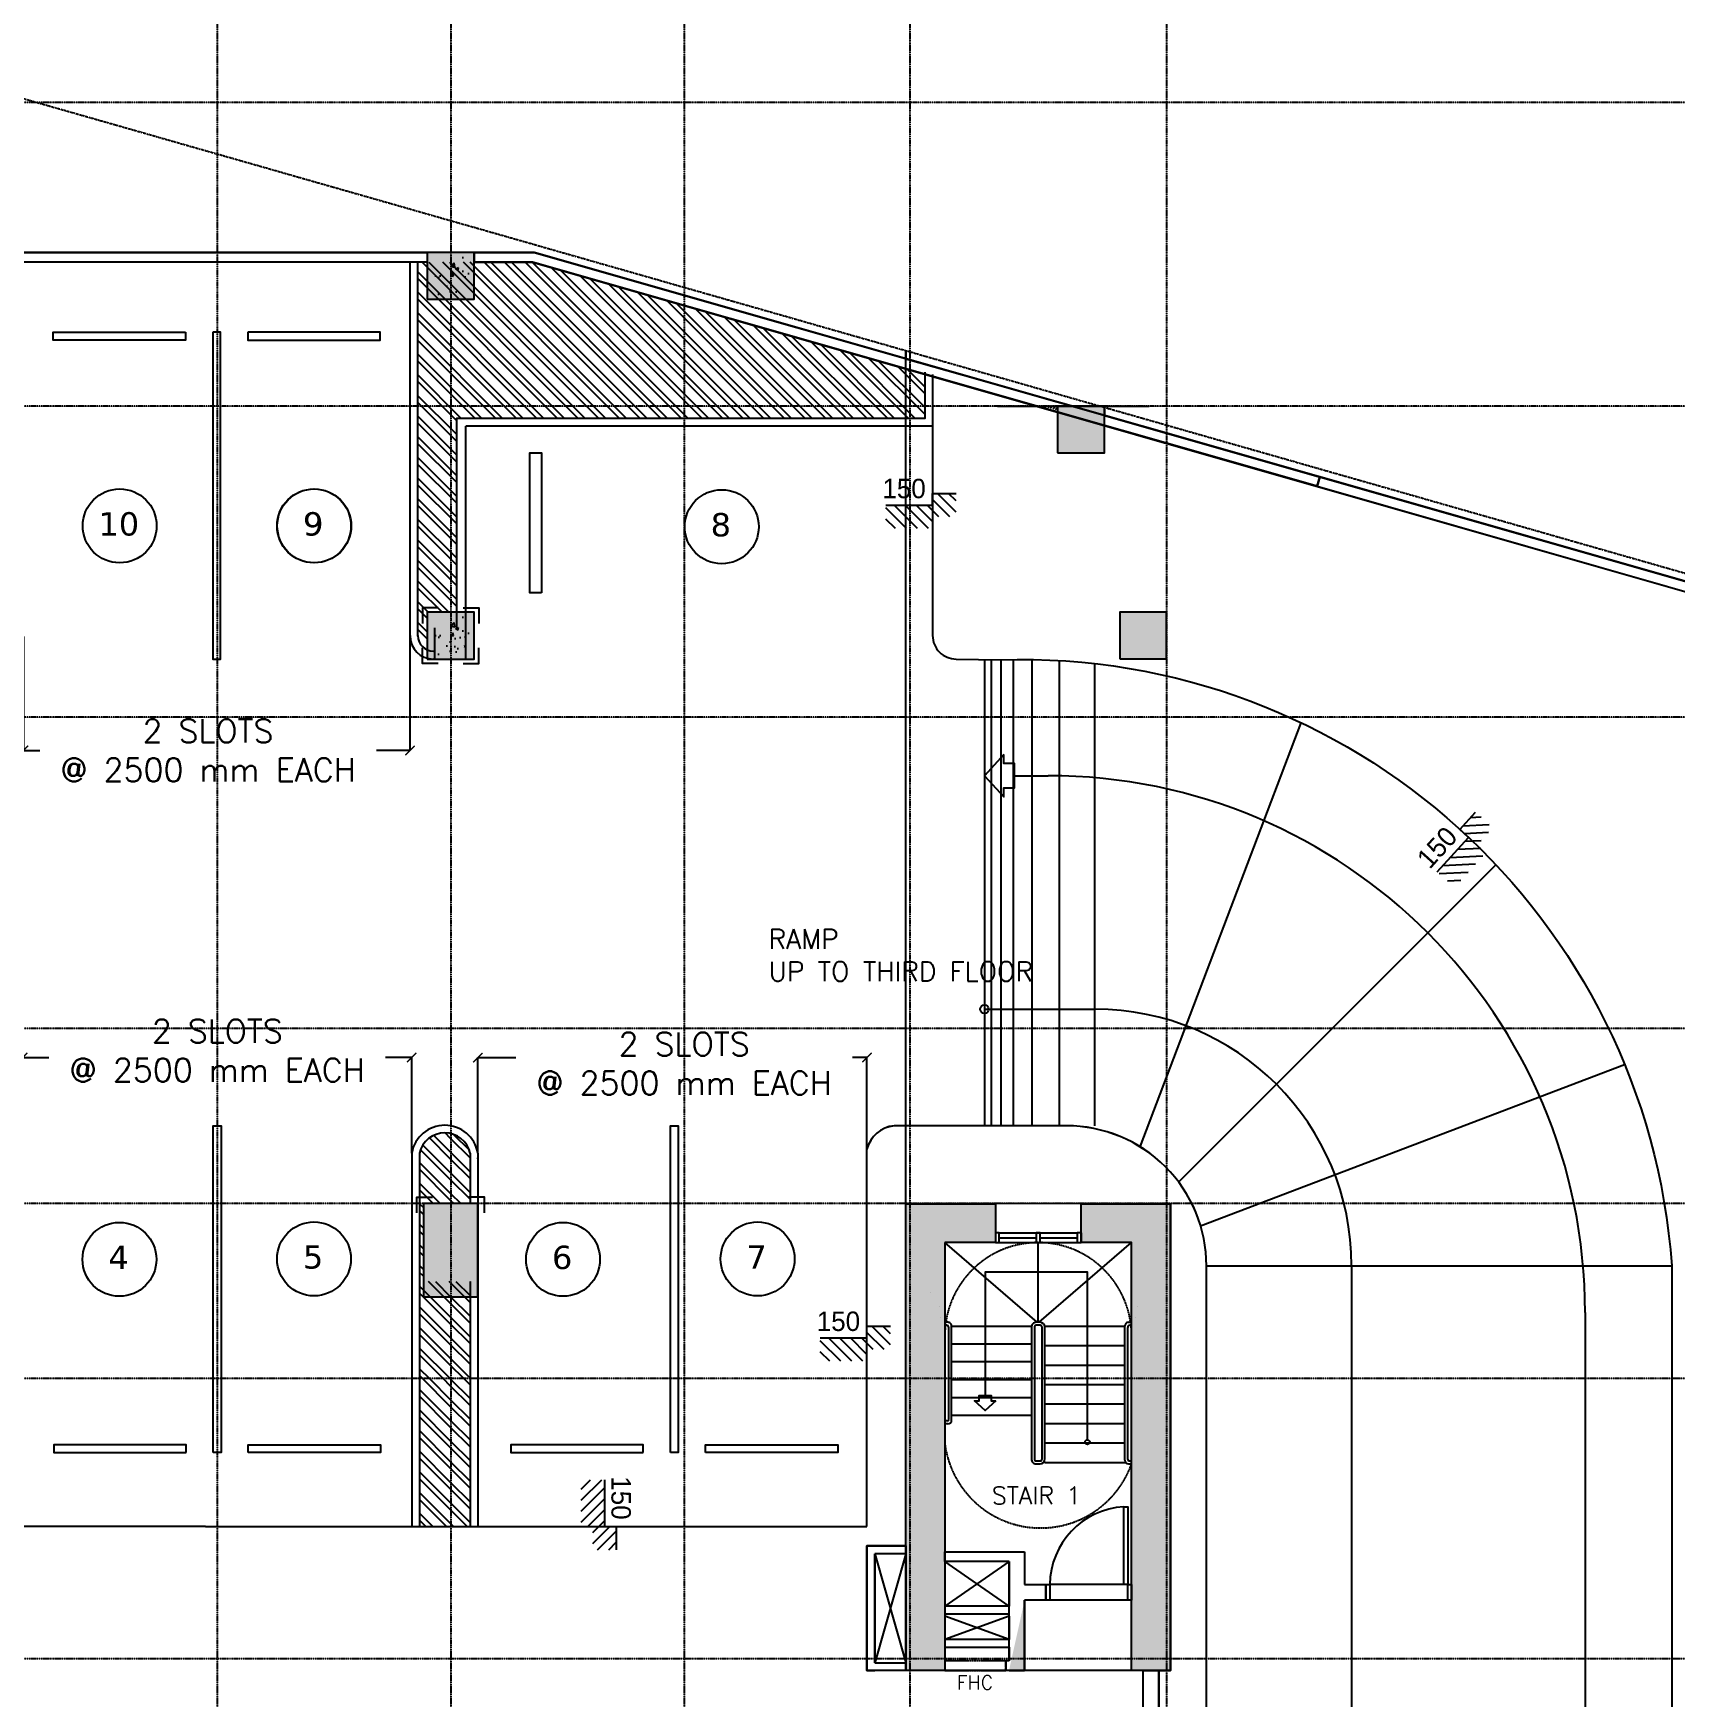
# Model space of a CAD drawing. Header units: inches. Extents: x -189245 to 740841, y -215444 to 469401.
# Drawn here: x 493390 to 514495, y 148763 to 170156 of the extents above; entities that cross this region are included whole.
import ezdxf
from ezdxf.enums import TextEntityAlignment as Align

# ---------------------------------------------------------------- set-up
doc = ezdxf.new("R2010")
doc.units = ezdxf.units.IN
doc.header["$LTSCALE"] = 10
doc.header["$MEASUREMENT"] = 0
for name, pattern in [('CENTER', [2, 1.25, -0.25, 0.25, -0.25]), ('GRID NORMAL$0$GRID BASEMENT$0$GRID GROUND$0$GRID$0$$0$PHANTOM', [2.5, 1.25, -0.25, 0.25, -0.25, 0.25, -0.25]), ('HIDDEN', [0.375, 0.25, -0.125]), ('HIDDEN2', [0.1875, 0.125, -0.0625])]:
    doc.linetypes.add(name, pattern=pattern)
for name, color, linetype in [('2', 2, 'Continuous'), ('3', 252, 'Continuous'), ('A - Wheel Stop', 2, 'Continuous'), ('A-CMU WALL', 4, 'Continuous'), ('A-COLUMN HATCH', 252, 'Continuous'), ('a-dim', 8, 'Continuous'), ('A-DOOR', 1, 'Continuous'), ('A-GRID', 8, 'Continuous'), ('A-HATCH GRAVEL', 8, 'Continuous'), ('A-HATCH-SOLID', 252, 'Continuous'), ('A-PARKING', 252, 'Continuous'), ('A-PARKING EQUIPMENTS', 2, 'Continuous'), ('A-ROAD', 252, 'Continuous'), ('A-SHEARWALL', 6, 'Continuous'), ('A-STAIR', 1, 'Continuous'), ('A-TEXT', 3, 'Continuous'), ('A-WALL', 4, 'Continuous'), ('AREA', 40, 'Continuous'), ('COLUMN', 6, 'Continuous'), ('ELEVATION MARK', 2, 'Continuous'), ('GRID', 8, 'CENTER'), ('TEXT', 3, 'Continuous'), ('TSG- DIM1', 1, 'Continuous'), ('TSG- WALL 100', 244, 'Continuous'), ('TSG- WALL 150', 7, 'Continuous'), ('TSG- WINDOW PANEL', 200, 'Continuous'), ('TSG- WINDOW PANEL HATCH', 200, 'Continuous'), ('TSG-CURB SETTING OUT', 1, 'Continuous')]:
    doc.layers.add(name, color=color, linetype=linetype)
doc.layers.add('DEFPOINT', color=7, linetype='Continuous', plot=False)
doc.styles.add('PRSP_Simplex', font='simplex.shx')
doc.styles.add('ROMANS 300', font='romans.shx', dxfattribs={"height": 300})
doc.styles.add('VERDANA', font='verdana.TTF')
doc.dimstyles.get("Standard").update_dxf_attribs({"dimtxt": 0.18, "dimasz": 0.18, "dimexe": 0.18, "dimexo": 0.0625, "dimgap": 0.09, "dimtad": 0, "dimtih": 1, "dimtoh": 1, "dimdec": 4, "dimzin": 0, "dimdsep": 46, "dimtxsty": 'Standard', "dimcen": 0.09, "dimadec": 0, "dimazin": 0, "dimtfac": 1, "dimtdec": 4, "dimtofl": 0, "dimtmove": 0, "dimatfit": 3, "dimfxl": 1, "dimtolj": 1, "dimtzin": 0, "dimarcsym": 0})
pattern_1 = [(135, (486503.6, 150964.43), (-132.5825, -132.5825), []), (135, (486503.6, 151052.82), (-132.5825, -132.5825), [])]

# ---------------------------------------------------------------- blocks, each defined once
blk = doc.blocks.new('Park-slot2')
at = {"color": 1}
blk.add_lwpolyline([(800, 1200), (5000, 1200), (5000, 1300), (800, 1300)], close=True, dxfattribs=at)
at = {"color": 2}
blk.add_lwpolyline([(800, 850), (900, 850), (900, -850), (800, -850)], close=True, dxfattribs=at)
blk = doc.blocks.new('STEP')
at = {"color": 1}
for p, q in [((-196, -300), (-496, 0)), ((-54, -300), (-354, 0)), ((0, -213), (-213, 0)), ((220, -150), (0, 70)), ((300, -89), (61, 150)), ((300, 53), (203, 150)), ((-337, -300), (-600, -37)), ((-479, -300), (-600, -179)), ((78, -150), (-72, 0))]:
    blk.add_line(p, q, dxfattribs=at)
at = {"color": 3}
blk.add_lwpolyline([(-600, 0), (0, 0), (0, 150), (300, 150)], dxfattribs=at)
blk.add_attdef('000', (-646, 88), '', height=250, dxfattribs=at)
blk = doc.blocks.new('_ARCHTICK')
at = {"color": 0, "linetype": 'ByBlock', "ltscale": 20, "const_width": 0.15}
blk.add_lwpolyline([(-0.5, -0.5), (0.5, 0.5)], dxfattribs=at)
blk = doc.blocks.new('*D871')
at = {"layer": 'a-dim', "color": 1, "lineweight": -2}
for p, q in [((493253, 155764), (493253, 156991)), ((493253, 156991), (493589, 156991)), ((498253, 156991), (497918, 156991)), ((498253, 155764), (498253, 156991))]:
    blk.add_line(p, q, dxfattribs=at)
at = {"layer": 'Defpoints', "color": 0}
for p in [(498253, 156991), (493253, 155763), (498253, 155763)]:
    blk.add_point(p, dxfattribs=at)
at = {"layer": 'a-dim', "color": 1, "lineweight": -2, "xscale": 120, "yscale": 120, "zscale": 120, "rotation": 180}
blk.add_blockref('_ARCHTICK', (493253, 156991), dxfattribs=at)
at = {"layer": 'a-dim', "color": 1, "lineweight": -2, "xscale": 120, "yscale": 120, "zscale": 120}
blk.add_blockref('_ARCHTICK', (498253, 156991), dxfattribs=at)
at = {"layer": 'a-dim', "color": 3, "insert": (495754, 157081), "char_height": 300, "attachment_point": 5, "style": 'ROMANS 300'}
blk.add_mtext('\\A1;2 SLOTS\\P@ 2500 mm EACH', dxfattribs=at)
blk = doc.blocks.new('*D873')
at = {"layer": 'a-dim', "color": 1, "lineweight": -2}
for p, q in [((493263, 162403), (493263, 160939)), ((498231, 162414), (498231, 160939)), ((493263, 160939), (493473, 160939)), ((498231, 160939), (497802, 160939))]:
    blk.add_line(p, q, dxfattribs=at)
at = {"layer": 'Defpoints', "color": 0}
for p in [(493263, 162403), (498231, 162414), (493263, 160939)]:
    blk.add_point(p, dxfattribs=at)
at = {"layer": 'a-dim', "color": 1, "lineweight": -2, "xscale": 120, "yscale": 120, "zscale": 120, "rotation": 180}
blk.add_blockref('_ARCHTICK', (493263, 160939), dxfattribs=at)
at = {"layer": 'a-dim', "color": 1, "lineweight": -2, "xscale": 120, "yscale": 120, "zscale": 120}
blk.add_blockref('_ARCHTICK', (498231, 160939), dxfattribs=at)
at = {"layer": 'a-dim', "color": 3, "insert": (495637, 160939), "char_height": 300, "attachment_point": 5, "style": 'ROMANS 300'}
blk.add_mtext('\\A1;2 SLOTS\\P@ 2500 mm EACH', dxfattribs=at)
blk = doc.blocks.new('*D874')
at = {"layer": 'a-dim', "color": 1, "lineweight": -2}
for p, q in [((499103, 155764), (499103, 156991)), ((499103, 156991), (499589, 156991)), ((504103, 156991), (503918, 156991)), ((504103, 155764), (504103, 156991))]:
    blk.add_line(p, q, dxfattribs=at)
at = {"layer": 'Defpoints', "color": 0}
for p in [(504103, 156991), (499103, 155763), (504103, 155763)]:
    blk.add_point(p, dxfattribs=at)
at = {"layer": 'a-dim', "color": 1, "lineweight": -2, "xscale": 120, "yscale": 120, "zscale": 120, "rotation": 180}
blk.add_blockref('_ARCHTICK', (499103, 156991), dxfattribs=at)
at = {"layer": 'a-dim', "color": 1, "lineweight": -2, "xscale": 120, "yscale": 120, "zscale": 120}
blk.add_blockref('_ARCHTICK', (504103, 156991), dxfattribs=at)
at = {"layer": 'a-dim', "color": 3, "insert": (501754, 156914), "char_height": 300, "attachment_point": 5, "style": 'ROMANS 300'}
blk.add_mtext('\\A1;2 SLOTS\\P@ 2500 mm EACH', dxfattribs=at)
blk = doc.blocks.new('FHC - stair 1')
at = {"layer": 'COLUMN', "color": 3, "linetype": 'HIDDEN2'}
blk.add_lwpolyline([(785, 125), (0, 125), (0, 0), (785, 0)], close=True, dxfattribs=at)
at = {"layer": 'TSG- WALL 100', "color": 4}
for p, q in [((825, 125), (785, 125)), ((825, 0), (785, 0))]:
    blk.add_line(p, q, dxfattribs=at)
at = {"layer": 'A-TEXT', "linetype": 'Continuous', "style": 'PRSP_Simplex'}
blk.add_text('FHC', height=180, dxfattribs=at).set_placement((388, -156), align=Align.MIDDLE)
blk = doc.blocks.new('1')
at = {"layer": 'A-DOOR'}
blk.add_circle((0, 0), 475, dxfattribs=at)
at = {"layer": 'TEXT', "style": 'VERDANA'}
blk.add_attdef('15B', (-404, -124), '', height=300, dxfattribs=at)

msp = doc.modelspace()

# ---------------------------------------------------------------- hatches: boundary and pattern name
at = {"layer": 'A-COLUMN HATCH'}
h = msp.add_hatch(color=254, dxfattribs=at)
h.paths.add_polyline_path([(467978.45079, 126913.49964), (469178.45079, 126913.49964), (469178.45079, 127613.49964), (467978.45079, 127613.49964)])
h.paths.add_polyline_path([(467978.45079, 131013.49964), (469178.45079, 131013.49964), (469178.45079, 131713.49964), (467978.45079, 131713.49964)])
h.paths.add_polyline_path([(467978.45079, 139013.49964), (469178.45079, 139013.49964), (469178.45079, 139713.49964), (467978.45079, 139713.49964)])
h.paths.add_polyline_path([(483373.45079, 130063.49964), (483373.45079, 129463.49964), (483973.45079, 129463.49964), (483973.45079, 130063.49964)])
h.paths.add_polyline_path([(483373.45079, 134013.49964), (483973.45079, 134013.49964), (483973.45079, 134613.49964), (483373.45079, 134613.49964)])
h.paths.add_polyline_path([(489453.45079, 130063.49964), (489453.45079, 129463.49964), (490053.45079, 129463.49964), (490053.45079, 130063.49964)])
h.paths.add_polyline_path([(489453.45079, 134013.49964), (490053.45079, 134013.49964), (490053.45079, 134613.49964), (489453.45079, 134613.49964)])
h.paths.add_polyline_path([(495453.45079, 130063.49964), (495453.45079, 129463.49964), (496053.45079, 129463.49964), (496053.45079, 130063.49964)])
h.paths.add_polyline_path([(495453.45079, 134013.49964), (496053.45079, 134013.49964), (496053.45079, 134613.49964), (495453.45079, 134613.49964)])
h.paths.add_polyline_path([(501453.45079, 134613.49964), (501453.45079, 134013.49964), (502053.45079, 134013.49964), (502053.45079, 134613.49964)])
h.paths.add_polyline_path([(502053.45079, 130063.49964), (501453.45079, 130063.49964), (501453.45079, 129463.49964), (502053.45079, 129463.49964)])
h.paths.add_polyline_path([(504353.45079, 130063.49964), (504353.45079, 129463.49964), (504953.45079, 129463.49964), (504953.45079, 130063.49964)])
h.paths.add_polyline_path([(514853.45079, 141613.49964), (515453.45079, 141613.49964), (515453.45079, 143113.49964), (514853.45079, 143113.49964)])
h.paths.add_polyline_path([(502103.45079, 141613.49964), (502103.45079, 142813.49964), (501403.45079, 142813.49964), (501403.45079, 141613.49964)])
h.paths.add_polyline_path([(501403.45079, 146413.49964), (502103.45079, 146413.49964), (502103.45079, 147613.49964), (501403.45079, 147613.49964)])
h.paths.add_polyline_path([(496103.45079, 146413.49964), (496103.45079, 147613.49964), (495403.45079, 147613.49964), (495403.45079, 146413.49964)])
h.paths.add_polyline_path([(496103.45079, 142813.49964), (495403.45079, 142813.49964), (495403.45079, 141613.49964), (496103.45079, 141613.49964)])
h.paths.add_polyline_path([(514853.45079, 146113.49964), (515453.45079, 146113.49964), (515453.45079, 147613.49964), (514853.45079, 147613.49964)])
h.paths.add_polyline_path([(514853.45079, 149113.49964), (515453.45079, 149113.49964), (515453.45079, 150613.49964), (514853.45079, 150613.49964)])
h.paths.add_polyline_path([(490103.45079, 142813.49964), (489403.45079, 142813.49964), (489403.45079, 141613.49964), (490103.45079, 141613.49964)])
h.paths.add_polyline_path([(489403.45079, 146413.49964), (490103.45079, 146413.49964), (490103.45079, 147613.49964), (489403.45079, 147613.49964)])
h.paths.add_polyline_path([(484103.45079, 146413.49964), (484103.45079, 147613.49964), (483403.45079, 147613.49964), (483403.45079, 146413.49964)])
h.paths.add_polyline_path([(484103.45079, 142813.49964), (483403.45079, 142813.49964), (483403.45079, 141613.49964), (484103.45079, 141613.49964)])
h.paths.add_polyline_path([(468678.45079, 147763.49964), (468678.45079, 148963.49964), (467978.45079, 148963.49964), (467978.45079, 147763.49964)])
h.paths.add_polyline_path([(467978.45079, 157013.49964), (469178.45079, 157013.49964), (469178.45079, 157713.49964), (467978.45079, 157713.49964)])
h.paths.add_polyline_path([(479828.45079, 161013.49964), (479828.45079, 161713.49964), (478628.45079, 161713.49964), (478628.45079, 161013.49964)])
h.paths.add_polyline_path([(475853.45079, 161013.49964), (475853.45079, 161813.49964), (474653.45079, 161813.49964), (474653.45079, 161013.49964)])
h.paths.add_polyline_path([(469178.45079, 165013.49964), (469178.45079, 165713.49964), (467978.45079, 165713.49964), (467978.45079, 165013.49964)])
h.paths.add_polyline_path([(486453.45079, 162713.49964), (486453.45079, 162113.49964), (487053.45079, 162113.49964), (487053.45079, 162713.49964)])
h.paths.add_polyline_path([(487103.45079, 155113.49964), (486403.45079, 155113.49964), (486403.45079, 153913.49964), (487103.45079, 153913.49964)])
h.paths.add_polyline_path([(469178.45079, 169113.49964), (469178.45079, 169813.49964), (467978.45079, 169813.49964), (467978.45079, 169113.49964)])
h.paths.add_polyline_path([(486453.45079, 167337.49964), (486453.45079, 166737.49964), (487053.45079, 166737.49964), (487053.45079, 167337.49964)])
h.paths.add_polyline_path([(492403.45079, 155113.49964), (492403.45079, 153913.49964), (493103.45079, 153913.49964), (493103.45079, 155113.49964)])
h.paths.add_polyline_path([(498403.45079, 155113.49964), (498403.45079, 153913.49964), (499103.45079, 153913.49964), (499103.45079, 155113.49964)])
h.paths.add_polyline_path([(493053.45079, 162113.49964), (493053.45079, 162713.49964), (492453.45079, 162713.49964), (492453.45079, 162113.49964)])
h.paths.add_polyline_path([(498453.45079, 162713.49964), (498453.45079, 162113.49964), (499053.45079, 162113.49964), (499053.45079, 162713.49964)])
h.paths.add_polyline_path([(493053.45079, 166737.49964), (493053.45079, 167337.49964), (492453.45079, 167337.49964), (492453.45079, 166737.49964)])
h.paths.add_polyline_path([(498453.45079, 167337.49964), (498453.45079, 166737.49964), (499053.45079, 166737.49964), (499053.45079, 167337.49964)])
h.paths.add_polyline_path([(506553.45079, 165363.49964), (506553.45079, 164763.49964), (507153.45079, 164763.49964), (507153.45079, 165363.49964)])
h.paths.add_polyline_path([(514853.45079, 162713.96634), (514853.45079, 162113.96634), (515453.45079, 162113.96634), (515453.45079, 162713.96634)])
h.paths.add_polyline_path([(514853.45079, 155113.49964), (514853.45079, 153613.49964), (515453.45079, 153613.49964), (515453.45079, 155113.49964)])
msp.add_hatch(color=256, dxfattribs=at).paths.add_polyline_path([(507353.45079, 162113.96634), (507953.45079, 162113.96634), (507953.45079, 162713.96634), (507353.45079, 162713.96634)])
at = {"layer": 'A-HATCH GRAVEL'}
h = msp.add_hatch(dxfattribs=at)
h.set_pattern_fill('AR-CONC', color=256, scale=100, style=0)
h.set_pattern_definition([(50, (467978.45, 126913.5), (717.26, -62.752), [75, -825]), (355, (467978.45, 126913.5), (-138.751, 752.192), [60, -660]), (100.4514, (468038.2, 126908.3), (578.509, 689.44), [63.74, -701.142]), (46.1842, (467978.45, 127113.5), (1067.241, -165.519), [112.5, -1237.5]), (96.6356, (468067.4, 127099.7), (934.663, 974.118), [95.61, -1051.713]), (351.1842, (467978.5, 127113.5), (934.662, 974.119), [90, -990]), (21, (468078.45, 127063.5), (596.907, -402.619), [75, -825]), (326, (468078.45, 127063.5), (243.315, 725.15), [60, -660]), (71.4514, (468128.2, 127029.95), (840.223, 322.53), [63.74, -701.142]), (37.5, (467978.45, 126913.5), (12.1599, 332.8939), [0, -652, 0, -670, 0, -662.5]), (7.5, (467978.45, 126913.5), (263.0695, 394.4117), [0, -382, 0, -637, 0, -252.5]), (327.5, (467755.45, 126913.5), (533.8224, -22.5549), [0, -250, 0, -780, 0, -1035]), (317.5, (467655.45, 126913.5), (583.186, 100.105), [0, -325, 0, -518, 0, -735])])
h.paths.add_polyline_path([(498947.20079, 162113.49965), (498547.20079, 162113.49965), (498547.20079, 162513.49965), (498947.20079, 162513.49965)])
at = {"layer": 'A-HATCH-SOLID', "ltscale": 2}
for points in [[(505103.51329, 149113.03297), (504603.51329, 149113.03297), (504603.51329, 155113.03297), (505103.51329, 155113.03297)], [(505753.51329, 154613.03297), (505103.51329, 154613.03297), (505103.51329, 155113.03297), (505753.51329, 155113.03297)]]:
    msp.add_hatch(color=256, dxfattribs=at).paths.add_polyline_path(points)
h = msp.add_hatch(color=256, dxfattribs=at)
h.paths.add_polyline_path([(507503.51329, 149113.03297), (507503.51329, 154613.03297), (506853.51329, 154613.03297), (506853.51329, 155113.03297), (508003.51329, 155113.03297), (508003.51329, 149113.03297)])
edge = h.paths.add_edge_path()
edge.add_line((506128.51329, 150016.4132), (506128.51329, 149113.03297))
edge.add_line((506128.51329, 149113.03297), (505928.51329, 149113.03297))
at = {"layer": 'A-PARKING'}
h = msp.add_hatch(dxfattribs=at)
h.set_pattern_fill('ANSI32', color=8, scale=500, angle=90, style=0)
h.set_pattern_definition([(135, (498331.37, 162229.3), (-132.5825, -132.5825), []), (135, (498331.37, 162317.7), (-132.5825, -132.5825), [])])
edge = h.paths.add_edge_path()
edge.add_line((504847.20079, 165206.12323), (504846.72623, 165772.71013))
edge.add_line((504846.72623, 165772.71013), (499806.98703, 167212.49964))
edge.add_line((499806.98703, 167212.49964), (498335.11937, 167212.49964))
edge.add_line((498335.11937, 167212.49964), (498331.37141, 162413.49965))
edge.add_arc((498531.13601, 162413.34363), 199.76466, 179.955252702, 247.114942332)
edge.add_line((498453.45079, 162229.30307), (498453.45079, 162713.49964))
edge.add_line((498453.45079, 162713.49964), (498828.24641, 162713.49964))
edge.add_line((498828.24641, 162713.49964), (498828.24641, 165206.12323))
edge.add_line((498828.24641, 165206.12323), (504847.20079, 165206.12323))
h = msp.add_hatch(dxfattribs=at)
h.set_pattern_fill('ANSI32', color=8, scale=500, angle=90, style=0)
h.set_pattern_definition(pattern_1)
h.paths.add_polyline_path([(498753.59291, 156014.43302, 0.4147808588), (498353.59291, 155763.80366), (498353.59291, 155114.43301), (498753.59291, 155114.43301)])
h = msp.add_hatch(dxfattribs=at)
h.set_pattern_fill('ANSI32', color=8, scale=500, angle=90, style=0)
h.set_pattern_definition(pattern_1)
h.paths.add_polyline_path([(499003.59291, 155764.43301, 0.2868841007), (498753.59291, 156014.43302), (498753.59291, 155114.43301), (499003.59291, 155114.43301)])
h = msp.add_hatch(dxfattribs=at)
h.set_pattern_fill('ANSI32', color=8, scale=500, angle=90, style=0)
h.set_pattern_definition(pattern_1)
h.paths.add_polyline_path([(498753.59291, 154114.43301), (498403.59291, 154114.43301), (498403.59291, 155114.43301), (498353.59291, 155114.43301), (498353.59291, 152864.43301), (498753.59291, 152864.43301)])
h = msp.add_hatch(dxfattribs=at)
h.set_pattern_fill('ANSI32', color=8, scale=500, angle=90, style=0)
h.set_pattern_definition(pattern_1)
h.paths.add_polyline_path([(499003.59291, 154114.43301), (498753.59291, 154114.43301), (498753.59291, 152864.43301), (499003.59291, 152864.43301)])
h = msp.add_hatch(dxfattribs=at)
h.set_pattern_fill('ANSI32', color=8, scale=500, angle=90, style=0)
h.set_pattern_definition(pattern_1)
h.paths.add_polyline_path([(498753.59291, 152864.43301), (498353.59291, 152864.43301), (498353.59291, 150964.43301), (498753.59291, 150964.43301)])
h = msp.add_hatch(dxfattribs=at)
h.set_pattern_fill('ANSI32', color=8, scale=500, angle=90, style=0)
h.set_pattern_definition(pattern_1)
h.paths.add_polyline_path([(499003.59291, 152864.43301), (498753.59291, 152864.43301), (498753.59291, 150964.43301), (499003.59291, 150964.43301)])
at = {"layer": 'COLUMN'}
h = msp.add_hatch(dxfattribs=at)
h.set_pattern_fill('AR-CONC', color=8, scale=60, style=0)
h.set_pattern_definition([(50, (498753.45, 167037.5), (430.36, -37.65), [45, -495]), (355, (498753.45, 167037.5), (-83.25, 451.3), [36, -396]), (100.45, (498789.3, 167034.36), (347.1, 413.66), [38.24, -420.69]), (46.18, (498753.45, 167157.5), (640.34, -99.3), [67.5, -742.5]), (96.64, (498806.8, 167149.2), (560.8, 584.5), [57.37, -631.03]), (351.18, (498753.45, 167157.5), (560.8, 584.5), [54, -594]), (21, (498813.45, 167127.5), (358.14, -241.57), [45, -495]), (326, (498813.45, 167127.5), (146, 435.1), [36, -396]), (71.45, (498843.3, 167107.37), (504.13, 193.52), [38.24, -420.69]), (37.5, (498753.45, 167037.5), (7.296, 199.736), [0, -391.2, 0, -402, 0, -397.5]), (7.5, (498753.45, 167037.5), (157.84, 236.65), [0, -229.2, 0, -382.2, 0, -151.5]), (327.5, (498619.65, 167037.5), (320.293, -13.533), [0, -150, 0, -468, 0, -621]), (317.5, (498559.65, 167037.5), (349.91, 60.06), [0, -195, 0, -310.8, 0, -441])])
h.paths.add_polyline_path([(498453.45079, 166737.49964), (499053.45079, 166737.49964), (499053.45079, 167337.49964), (498453.45079, 167337.49964)])
h = msp.add_hatch(dxfattribs=at)
h.set_pattern_fill('AR-CONC', color=8, scale=60, style=0)
h.set_pattern_definition([(50, (498753.45, 162413.5), (430.36, -37.65), [45, -495]), (355, (498753.45, 162413.5), (-83.25, 451.3), [36, -396]), (100.45, (498789.3, 162410.36), (347.1, 413.66), [38.24, -420.69]), (46.18, (498753.45, 162533.5), (640.34, -99.3), [67.5, -742.5]), (96.64, (498806.8, 162525.2), (560.8, 584.5), [57.37, -631.03]), (351.18, (498753.45, 162533.5), (560.8, 584.5), [54, -594]), (21, (498813.45, 162503.5), (358.14, -241.57), [45, -495]), (326, (498813.45, 162503.5), (146, 435.1), [36, -396]), (71.45, (498843.3, 162483.37), (504.13, 193.52), [38.24, -420.69]), (37.5, (498753.45, 162413.5), (7.296, 199.736), [0, -391.2, 0, -402, 0, -397.5]), (7.5, (498753.45, 162413.5), (157.84, 236.65), [0, -229.2, 0, -382.2, 0, -151.5]), (327.5, (498619.65, 162413.5), (320.293, -13.533), [0, -150, 0, -468, 0, -621]), (317.5, (498559.65, 162413.5), (349.91, 60.06), [0, -195, 0, -310.8, 0, -441])])
h.paths.add_polyline_path([(498453.45079, 162113.49964), (499053.45079, 162113.49964), (499053.45079, 162713.49964), (498453.45079, 162713.49964)])
at = {"layer": 'TSG- DIM1', "ltscale": 2}
h = msp.add_hatch(dxfattribs=at)
h.set_pattern_fill('ANSI31', color=3, scale=233, style=0)
h.set_pattern_definition([(45, (245432.712, 194072.128), (-20.594485, 20.594485), [])])
h.paths.add_polyline_path([(506553.45079, 165363.49965), (506370.17, 165363.49965), (506553.45079, 165311.13865)])

# ---------------------------------------------------------------- linework, layer by layer
at = {"layer": '2', "color": 2}
msp.add_lwpolyline([(505860.78475, 160886.49965), (505612.17528, 160613.49965), (505860.78475, 160340.49965), (505860.78475, 160457.49965), (505998.425, 160457.49965), (505998.425, 160769.49965), (505860.78475, 160769.49965)], close=True, dxfattribs=at)
at = {"layer": '3', "color": 3, "linetype": 'GRID NORMAL$0$GRID BASEMENT$0$GRID GROUND$0$GRID$0$$0$PHANTOM', "flags": 128}
msp.add_lwpolyline([(519060.98795, 161934.25824), (518597.00513, 153256.65373), (518978.66397, 141152.66941), (519953.87855, 133081.37109), (465290.09382, 119732.83041), (464032.95972, 126578.35551), (463077.88672, 133876.12473), (462497.52086, 141213.20695), (462293.93772, 148550.3831), (462470.12238, 155878.2654), (463024.7082, 163207.31271), (463952.35995, 170488.45701), (465186.141, 177338.22958), (519079.94233, 161941.45465)], dxfattribs=at)
at = {"layer": 'A - Wheel Stop', "color": 2}
for points in [[(496147.20079, 166313.49965), (496147.20079, 166213.49965), (497847.20079, 166213.49965), (497847.20079, 166313.49965)], [(499922.34291, 162964.14257), (499772.34291, 162964.14257), (499772.34291, 164764.14257), (499922.34291, 164764.14257)], [(496153.45079, 151913.49965), (496153.45079, 152013.49965), (497853.45079, 152013.49965), (497853.45079, 151913.49965)], [(502027.20764, 151913.49965), (502027.20764, 152013.49965), (503727.20764, 152013.49965), (503727.20764, 151913.49965)]]:
    msp.add_lwpolyline(points, close=True, dxfattribs=at)
at = {"layer": 'A-CMU WALL'}
msp.add_line((505928.51329, 149513.03297), (505103.51329, 149513.03297), dxfattribs=at)
at = {"layer": 'A-DOOR', "color": 2}
msp.add_circle((505612.17528, 157613.49965), 54.18911, dxfattribs=at)
at = {"layer": 'A-GRID', "linetype": 'GRID NORMAL$0$GRID BASEMENT$0$GRID GROUND$0$GRID$0$$0$PHANTOM'}
for p, q in [((524924.32718, 169264.43301), (457908.88734, 169264.43301)), ((524924.32718, 165364.43301), (457908.88734, 165364.43301)), ((524924.32718, 161364.43301), (457908.88734, 161364.43301)), ((524924.32718, 157364.43301), (457908.91887, 157364.43301)), ((524924.32718, 155114.43301), (457908.91887, 155114.43301)), ((524924.32718, 152864.43301), (457908.91887, 152864.43301)), ((524924.32718, 149264.43301), (457908.88734, 149264.43301))]:
    msp.add_line(p, q, dxfattribs=at)
at = {"layer": 'A-PARKING', "color": 252}
for p, q in [((498253.45079, 155762.87029), (498253.45079, 150962.87029)), ((498353.45079, 155762.87029), (498353.45079, 150963.49965)), ((499003.45079, 155763.49965), (499003.45079, 155113.49965)), ((499103.45079, 155763.49965), (499103.45079, 150963.49965)), ((499003.45079, 154113.49965), (499003.45079, 150963.49965))]:
    msp.add_line(p, q, dxfattribs=at)
for centre, radius, start, end in [((498678.50605, 155688.5549), 431.5029, 10.00202938, 170.082816626), ((498678.52303, 155688.57189), 333.45497, 12.985312744, 167.12563971), ((498678.50605, 155695.0578), 425, 359.076059074, 0.923940926)]:
    msp.add_arc(centre, radius, start, end, dxfattribs=at)
at = {"layer": 'A-PARKING EQUIPMENTS'}
for points in [[(498593.09335, 162770.91523), (498393.09335, 162770.91523), (498393.09335, 162570.91523)], [(498913.64697, 162771.01637), (499113.64693, 162771.14258), (499113.77314, 162571.14262)], [(498593.09335, 162056.08406), (498393.09335, 162056.08406), (498393.09335, 162256.08406)], [(498913.64697, 162055.98292), (499113.64693, 162055.85671), (499113.77314, 162255.85667)], [(498318.60566, 154995.77935), (498318.60564, 155195.77935), (498518.60564, 155195.77936)], [(499188.29592, 154995.77935), (499188.29594, 155195.77935), (498988.29594, 155195.77936)]]:
    msp.add_lwpolyline(points, dxfattribs=at)
at = {"layer": 'A-ROAD', "color": 252}
for p, q in [((498231.37141, 162406.12323), (498231.37141, 167212.49964)), ((498331.37141, 162406.12323), (498331.37141, 167212.49964)), ((498947.20079, 162113.49965), (498947.20079, 165106.12323)), ((504947.20079, 165106.12323), (498947.20079, 165106.12323)), ((498531.37141, 162213.49965), (498547.20079, 162213.49965)), ((498547.20079, 162113.49965), (498531.37141, 162113.49965))]:
    msp.add_line(p, q, dxfattribs=at)
at = {"layer": 'A-ROAD', "color": 250}
for p, q in [((505612.17528, 162113.49965), (505612.17528, 156113.49965)), ((505697.01311, 162113.49965), (505697.01311, 156113.49965)), ((505824.27277, 162113.49965), (505824.27277, 156113.49965)), ((505979.81074, 162113.49965), (505979.81074, 156113.49965)), ((506220.18654, 162113.49965), (506220.18654, 156113.49965)), ((506573.68138, 162093.65704), (506573.68138, 156113.49965)), ((507030.92528, 156113.49965), (507030.92528, 162053.84121)), ((507612.72893, 155844.38538), (509683.38905, 161292.86278)), ((508108.08021, 155390.65457), (512185.40079, 159467.97516)), ((508390.22751, 154830.09405), (513838.46697, 156900.66374)), ((508465.95079, 154313.49965), (514444.49482, 154313.49965))]:
    msp.add_line(p, q, dxfattribs=at)
at = {"layer": 'A-ROAD', "color": 1}
for p, q in [((505998.425, 160613.49965), (506430.92528, 160613.49965)), ((505612.17528, 157613.49965), (507030.92528, 157613.49965)), ((504103.45079, 150963.96632), (504103.45079, 155813.96632)), ((505803.51329, 154738.03297), (506803.51329, 154738.03297)), ((505803.51329, 154675.53297), (506278.51329, 154675.53297)), ((506328.51329, 154675.53297), (506803.51329, 154675.53297)), ((505803.51329, 154613.03297), (506803.51329, 154613.03297)), ((510330.92528, 154313.49965), (510330.92528, 141984.10208)), ((513330.92528, 153713.49965), (513330.92528, 141636.62712)), ((495603.45079, 150963.96632), (504103.45079, 150963.96632)), ((504203.45079, 150613.49965), (504603.45079, 149213.49965)), ((504603.45079, 150613.49965), (504203.45079, 149213.49965)), ((505928.51329, 150513.03297), (505103.51329, 149938.03297)), ((505928.51329, 149938.03297), (505103.51329, 150513.03297)), ((505928.51329, 149813.03297), (505103.51329, 149513.03297)), ((505928.51329, 149513.03297), (505103.51329, 149813.03297))]:
    msp.add_line(p, q, dxfattribs=at)
at = {"layer": 'A-ROAD', "color": 252, "ltscale": 500}
msp.add_line((504103.45079, 150963.49965), (504103.45079, 155813.49965), dxfattribs=at)
at = {"layer": 'A-ROAD', "color": 252}
msp.add_lwpolyline([(504847.20079, 165798.57476), (504847.20079, 165206.12323), (498828.24641, 165206.12323), (498828.24641, 162513.49964)], dxfattribs=at)
at = {"layer": 'A-ROAD', "color": 1}
for points in [[(504947.20079, 165770.00603), (504947.20079, 162413.49965, 0.4142135624), (505247.20079, 162113.49965), (505824.27277, 162104.7725, -0.4021835498), (514444.49482, 154313.49965), (514444.49482, 141813.83393)], [(508465.95079, 140620.65706), (508465.95079, 154313.96632, 0.4142135624), (506665.95079, 156113.96632), (504450.96449, 156113.96632)], [(495603.45079, 150963.96632), (489901.82792, 150963.96632, 0.4142135624), (489401.82792, 150463.96632), (489401.82792, 146013.96632, 0.4142135624), (489901.82792, 145513.96632), (494401.82792, 145513.96632), (494401.82792, 143013.96632), (489876.07328, 143013.96632, 0.2403359864), (489471.27908, 142807.46531), (486818.51208, 139148.76551, 0.6124663171), (487142.34744, 138513.96632), (502818.16273, 138513.96632, 0.0578398236), (503825.98353, 138630.94201), (515453.45079, 141366.95341)]]:
    msp.add_lwpolyline(points, format="xyb", dxfattribs=at)
at = {"layer": 'A-ROAD', "color": 252}
msp.add_lwpolyline([(508465.95079, 140620.19038), (508465.95079, 154313.49965, 0.4142135624), (506665.95079, 156113.49965), (504450.96449, 156113.49965)], format="xyb", dxfattribs=at)
for radius in [300, 200]:
    msp.add_arc((498531.37141, 162413.49965), radius, 180, 270, dxfattribs=at)
at = {"layer": 'A-ROAD', "color": 1}
for centre, radius, start, end in [((506430.92528, 153713.49965), 6900, 0, 90), ((507030.92528, 154313.49965), 3300, 0, 90), ((504491.79493, 155715.39291), 400.65932, 95.849059919, 165.757406619)]:
    msp.add_arc(centre, radius, start, end, dxfattribs=at)
at = {"layer": 'A-ROAD', "color": 252, "ltscale": 500}
msp.add_arc((504491.79493, 155714.92624), 400.65932, 95.849059919, 165.757406619, dxfattribs=at)
at = {"layer": 'A-SHEARWALL'}
msp.add_line((504603.51329, 155113.03297), (504603.51329, 155113.03297), dxfattribs=at)
msp.add_line((504603.51329, 155113.03297), (504603.51329, 155113.03297), dxfattribs=at)
for points in [[(493053.45079, 167337.49964), (498453.45079, 167337.49964), (498453.45079, 167212.49964), (493053.45079, 167212.49964)], [(509920.80257, 164453.11196), (509886.46542, 164332.92061), (515303.57579, 162785.32095), (515453.45079, 162742.50356), (515453.45079, 162872.5046)]]:
    msp.add_lwpolyline(points, close=True, dxfattribs=at)
for points in [[(499053.45079, 167212.49964), (499806.98703, 167212.49964), (515303.57579, 162785.32095), (515453.45079, 162742.50356), (515453.45079, 162872.5046), (499824.49231, 167337.49964), (499053.45079, 167337.49964), (499053.45079, 167212.49964)], [(509920.80257, 164453.11196), (509886.46542, 164332.92061), (499806.98703, 167212.49964), (499053.45079, 167212.49964), (499053.45079, 167337.49964), (499824.49231, 167337.49964), (509920.80257, 164453.11196)]]:
    msp.add_lwpolyline(points, dxfattribs=at)
at = {"layer": 'A-STAIR', "linetype": 'Continuous'}
for p, q in [((506290.97846, 153588.4132), (505103.51329, 154613.03297)), ((506303.51329, 153588.4132), (506303.51329, 154613.03297)), ((506316.04812, 153588.4132), (507503.51329, 154613.03297)), ((504916.19215, 153975.30096), (504916.19215, 153975.30096)), ((505030.02454, 153786.73373), (505030.02454, 153786.73373)), ((505053.67604, 153647.10664), (505053.67604, 153647.10664)), ((507553.35053, 153647.10664), (507553.35053, 153647.10664)), ((507577.00203, 153786.73373), (507577.00203, 153786.73373)), ((505153.33329, 152340.7971), (505153.33329, 152352.71831)), ((505153.33329, 152340.7971), (505153.33329, 152352.71831)), ((505191.33329, 152332.7971), (505191.33329, 152352.71831)), ((505191.33329, 152332.7971), (505191.33329, 152352.71831))]:
    msp.add_line(p, q, dxfattribs=at)
at = {"layer": 'A-STAIR', "color": 2, "linetype": 'Continuous'}
for p, q in [((505141.51329, 153588.4132), (505103.51329, 153588.4132)), ((505123.51329, 153550.4132), (505103.51329, 153550.4132)), ((505153.33329, 152340.7971), (505153.33329, 153521.02333)), ((505191.33329, 152332.03026), (505191.33329, 153538.4132)), ((506216.51329, 153525.4132), (506216.51329, 151831.41322)), ((506254.51329, 153525.4132), (506254.51329, 151831.41322)), ((506327.51329, 153588.4132), (506278.51329, 153588.4132)), ((506352.51329, 151831.41333), (506352.51329, 153525.4132)), ((507415.51329, 151818.4132), (507415.69329, 153538.4132)), ((507453.51329, 151826.4132), (507453.51329, 153520.4132)), ((507465.51329, 153588.4132), (507503.51329, 153588.4132)), ((507483.51329, 153550.4132), (507503.51329, 153550.4132)), ((506390.51329, 151831.4132), (506390.51329, 152611.2269)), ((505153.33329, 152340.7971), (505153.33329, 152373.40723)), ((505191.33329, 152332.03026), (505191.33329, 152373.40723)), ((505141.33329, 152282.7971), (505103.33329, 152282.7971)), ((506278.51329, 151806.4132), (506327.51329, 151806.4132)), ((506278.51329, 151768.4132), (506327.51329, 151768.4132)), ((507465.51329, 151768.4132), (507503.51329, 151768.4132)), ((507473.51329, 151806.4132), (507503.51329, 151806.4132))]:
    msp.add_line(p, q, dxfattribs=at)
at = {"layer": 'A-STAIR'}
for p, q in [((507403.51329, 150216.4132), (506453.51329, 150216.4132)), ((507453.51329, 150016.4132), (506453.51329, 150016.4132))]:
    msp.add_line(p, q, dxfattribs=at)
msp.add_lwpolyline([(506935.01329, 152078.34962), (506935.01329, 154231.53297), (505622.01329, 154231.53297), (505622.01329, 152647.95852)], dxfattribs=at)
at = {"layer": 'A-STAIR', "linetype": 'Continuous'}
for points in [[(505191.33329, 153538.4132), (506217.70726, 153538.4132)], [(506389.15743, 153538.4132), (507415.6854, 153538.4132)], [(506216.51329, 153308.4132), (505191.33329, 153308.4132)], [(506389.15743, 153288.4132), (507415.6854, 153288.4132)], [(506216.51329, 153078.4132), (505191.33329, 153078.4132)], [(506389.15743, 153038.4132), (507415.6854, 153038.4132)], [(506216.51329, 152848.4132), (505191.33329, 152848.4132)], [(506389.15743, 152788.4132), (507415.6854, 152788.4132)], [(506216.51329, 152618.4132), (505191.33329, 152618.4132)], [(506216.51329, 152618.4132), (506184.97892, 152618.4132)], [(506389.15743, 152538.4132), (507415.6854, 152538.4132)], [(506216.51329, 152388.4132), (505191.33329, 152388.4132)], [(506389.15743, 152288.4132), (507415.6854, 152288.4132)], [(506389.15743, 152038.4132), (507415.6854, 152038.4132)], [(506389.15743, 151788.4132), (507415.6854, 151788.4132)]]:
    msp.add_lwpolyline(points, dxfattribs=at)
at = {"layer": 'A-STAIR', "color": 2, "linetype": 'Continuous'}
msp.add_lwpolyline([(506352.51329, 153447.28352), (506352.51329, 153525.4132, 0.4142135624), (506327.51329, 153550.4132), (506278.51329, 153550.4132)], format="xyb", dxfattribs=at)
for points in [[(506390.51329, 152611.2269), (506390.51329, 153525.4132)], [(505133.33329, 152320.7971), (505103.51329, 152320.7971)]]:
    msp.add_lwpolyline(points, dxfattribs=at)
at = {"layer": 'A-STAIR', "color": 2}
msp.add_lwpolyline([(505758.51329, 152579.13839), (505622.01329, 152454.83366), (505485.51329, 152579.13839), (505544.01329, 152579.13839), (505544.01329, 152647.95852), (505700.01329, 152647.95852), (505700.01329, 152579.13839)], close=True, dxfattribs=at)
at = {"layer": 'A-STAIR', "color": 2, "linetype": 'Continuous'}
for points in [[(507453.51329, 150216.4132), (507403.51329, 150216.4132), (507403.51329, 151216.4132), (507453.51329, 151216.4132)], [(506403.51329, 150216.4132), (506453.51329, 150216.4132), (506453.51329, 150016.4132), (506403.51329, 150016.4132)], [(507453.51329, 150216.4132), (507503.51329, 150216.4132), (507503.51329, 150016.4132), (507453.51329, 150016.4132)]]:
    msp.add_lwpolyline(points, close=True, dxfattribs=at)
at = {"layer": 'A-STAIR', "color": 2}
msp.add_circle((506935.01329, 152048.34962), 30, dxfattribs=at)
at = {"layer": 'A-STAIR', "linetype": 'HIDDEN'}
for centre, radius, start, end in [((506303.51329, 153412.86348), 1200.16949, 0.962931612, 179.037068388), ((506334.93852, 152185.73787), 1240.85731, 187.068969504, 340.347196583)]:
    msp.add_arc(centre, radius, start, end, dxfattribs=at)
at = {"layer": 'A-STAIR', "color": 2, "linetype": 'Continuous'}
for centre, radius, start, end in [((505123.63965, 153520.71827), 29.69521, 359.411381793, 90.243810091), ((505141.64002, 153538.71915), 49.69421, 359.647250634, 90.146112809), ((506278.66074, 153526.26016), 62.15322, 90.135926428, 180.780786568), ((506278.66231, 153526.25014), 24.16352, 90.353351261, 181.984927482), ((506327.51329, 153525.4132), 63, 0, 90), ((507465.39209, 153538.7058), 49.70755, 89.860300021, 180.337267197), ((507483.51329, 153520.4132), 30, 90, 180), ((505133.33329, 152340.7971), 20, 270, 0), ((505141.33329, 152332.7971), 50, 270, 0), ((506278.66074, 151830.56625), 62.15322, 179.21919879, 269.864073572), ((506278.66231, 151830.57626), 24.16352, 178.015038917, 269.646648739), ((506327.51329, 151831.4132), 25, 270, 0.000288249), ((506327.51329, 151831.4132), 63, 270, 0), ((507465.51329, 151818.4132), 50, 180, 270), ((507473.51329, 151826.4132), 20, 180, 270)]:
    msp.add_arc(centre, radius, start, end, dxfattribs=at)
at = {"layer": 'A-STAIR'}
msp.add_arc((507461.07972, 150210.4751), 1007.58392, 93.275270886, 179.662330538, dxfattribs=at)
at = {"layer": 'A-WALL', "color": 252}
for p, q in [((504603.45079, 150713.49965), (504103.45079, 150713.49965)), ((504103.45079, 149113.49965), (504103.45079, 150713.49965)), ((504203.45079, 149238.49965), (504203.45079, 150588.49965))]:
    msp.add_line(p, q, dxfattribs=at)
at = {"layer": 'AREA', "color": 252}
msp.add_line((498547.20079, 162513.49964), (498547.20079, 162113.49965), dxfattribs=at)
at = {"layer": 'COLUMN', "linetype": 'Continuous'}
msp.add_line((505103.51329, 149238.03297), (505103.51329, 149113.03297), dxfattribs=at)
for points in [[(498453.45079, 166737.49964), (499053.45079, 166737.49964), (499053.45079, 167337.49964), (498453.45079, 167337.49964)], [(506553.45079, 164763.49964), (507153.45079, 164763.49964), (507153.45079, 165363.49964), (506553.45079, 165363.49964)], [(498453.45079, 162113.49964), (499053.45079, 162113.49964), (499053.45079, 162713.49964), (498453.45079, 162713.49964)], [(507353.45079, 162113.96634), (507953.45079, 162113.96634), (507953.45079, 162713.96634), (507353.45079, 162713.96634)], [(498403.45079, 153913.49964), (499103.45079, 153913.49964), (499103.45079, 155113.49964), (498403.45079, 155113.49964)], [(498403.45079, 153913.49964), (499103.45079, 153913.49964), (499103.45079, 155113.49964), (498403.45079, 155113.49964)]]:
    msp.add_lwpolyline(points, close=True, dxfattribs=at)
at = {"layer": 'DEFPOINT'}
for points in [[(481478.65541, 143863.49965), (495553.48696, 143863.49965), (495553.48696, 147613.49964), (507653.45079, 147613.03297), (507653.45079, 149113.03297), (504103.45079, 149113.03297), (504103.45079, 150713.49965), (504603.45079, 150713.49965), (504603.45079, 155114.43301), (504603.45079, 166062.8617), (504603.45079, 165972.21187), (499824.49231, 167337.49964), (479828.65541, 167337.03297)], [(479828.65541, 129463.49964), (505138.28555, 129463.49964), (515452.48975, 131982.16122), (515453.45079, 162872.5046), (499824.49231, 167337.49964), (479828.65541, 167337.03297)]]:
    msp.add_lwpolyline(points, dxfattribs=at)
for points in [[(504603.45079, 165972.21187), (506755.12093, 165363.49965), (507098.38667, 165364.43301), (507153.45079, 165364.43301), (507153.45079, 165243.70924), (515453.45079, 162872.5046), (515453.45079, 131978.15403), (505138.28555, 129463.49964), (504653.65541, 129463.49964), (504653.65541, 139027.55374), (507823.96045, 139773.5386), (507803.45079, 141613.03297), (507703.45079, 141613.96632), (507653.45079, 141613.03297), (507653.45079, 149113.03297), (508003.51329, 149113.03297), (508003.51329, 155113.03297), (504603.45079, 155114.43301)], [(504103.45079, 150713.49965), (504603.51329, 150713.49965), (504603.51329, 149113.03297), (504103.45079, 149113.03297)]]:
    msp.add_lwpolyline(points, close=True, dxfattribs=at)
at = {"layer": 'GRID', "linetype": 'GRID NORMAL$0$GRID BASEMENT$0$GRID GROUND$0$GRID$0$$0$PHANTOM'}
for p, q in [((495753.65541, 178562.49557), (495753.65541, 120893.30323)), ((498753.65541, 178562.49557), (498753.65541, 120893.30323)), ((501753.65541, 178562.49557), (501753.65541, 120893.30323)), ((504653.65541, 178562.49557), (504653.65541, 120893.30323)), ((507953.65541, 178562.49557), (507953.65541, 120893.30323))]:
    msp.add_line(p, q, dxfattribs=at)
at = {"layer": 'TSG- DIM1'}
msp.add_line((509886.46542, 164332.92061), (509920.80257, 164453.11196), dxfattribs=at)
at = {"layer": 'TSG- DIM1', "color": 6}
for p, q in [((504603.51329, 149113.03297), (504603.51329, 155113.03297)), ((504603.51329, 155113.03297), (505753.51329, 155113.03297)), ((505753.51329, 155113.03297), (505753.51329, 154613.03297)), ((505753.51329, 154613.03297), (505103.51329, 154613.03297)), ((505103.51329, 154613.03297), (505103.51329, 150638.03297)), ((505103.51329, 150513.03297), (505103.51329, 149113.03297)), ((505103.51329, 149113.03297), (504603.51329, 149113.03297))]:
    msp.add_line(p, q, dxfattribs=at)
msp.add_lwpolyline([(507503.51329, 149113.03297), (507503.51329, 154613.03297), (506853.51329, 154613.03297), (506853.51329, 155113.03297), (508003.51329, 155113.03297), (508003.51329, 149113.03297), (507503.51329, 149113.03297)], dxfattribs=at)
at = {"layer": 'TSG- WALL 100', "color": 4}
for p, q in [((504203.45079, 150613.49965), (504203.45079, 149213.49965)), ((504603.45079, 150613.49965), (504203.45079, 150613.49965)), ((505103.51329, 150638.03297), (506128.51329, 150638.03297)), ((506128.51329, 150638.03297), (506128.51329, 150216.4132)), ((505928.51329, 150513.03297), (505103.51329, 150513.03297)), ((505928.51329, 149238.03297), (505928.51329, 150513.03297)), ((506128.51329, 150216.4132), (506403.51329, 150216.4132)), ((506403.51329, 150216.4132), (506403.51329, 150016.4132)), ((506403.51329, 150016.4132), (506128.51329, 150016.4132)), ((506128.51329, 150016.4132), (506128.51329, 149916.4132)), ((505928.51329, 149938.03297), (505103.51329, 149938.03297)), ((505928.51329, 149838.03297), (505103.51329, 149838.03297)), ((504603.45079, 149113.49965), (504103.45079, 149113.49965)), ((504603.45079, 149113.49965), (504103.45079, 149113.49965)), ((505888.51329, 149238.03297), (505888.51329, 149113.03297))]:
    msp.add_line(p, q, dxfattribs=at)
for points in [[(504103.45079, 150613.49965), (504103.45079, 150713.49965), (504603.45079, 150713.49965), (504603.45079, 150613.49965), (504203.45079, 150613.49965)], [(504203.45079, 150713.49965), (504103.45079, 150713.49965), (504103.45079, 149113.49965), (504203.45079, 149113.49965)], [(504103.45079, 149213.49965), (504103.45079, 150713.49965), (504203.45079, 150713.49965)], [(504203.45079, 150713.49965), (504603.45079, 150713.49965), (504603.45079, 150613.49965), (504203.45079, 150613.49965)], [(504203.45079, 149213.49965), (504203.45079, 150613.49965)], [(504203.45079, 150613.49965), (504203.45079, 149213.49965)], [(505928.51329, 150513.03297), (505103.51329, 150513.03297), (505103.51329, 150638.03297), (505928.51329, 150638.03297)], [(505928.51329, 150513.03297), (505928.51329, 149938.03297)], [(506128.51329, 150216.4132), (506403.51329, 150216.4132), (506403.51329, 150016.4132), (506128.51329, 150016.4132), (506128.51329, 150019.07733)], [(505928.51329, 149113.03297), (506128.51329, 149113.03297), (506128.51329, 150019.07733)], [(506128.51329, 150016.4132), (506128.51329, 149113.03297), (505928.51329, 149113.03297)], [(505928.51329, 149813.03297), (505928.51329, 149513.03297)], [(505928.51329, 149513.03297), (505103.51329, 149513.03297), (505103.51329, 149413.03297), (505928.51329, 149413.03297)], [(505928.51329, 149413.03297), (505928.51329, 149238.03297)], [(504203.45079, 149213.49965), (504603.45079, 149213.49965), (504603.45079, 149113.49965), (504103.45079, 149113.49965), (504103.45079, 149213.49965)]]:
    msp.add_lwpolyline(points, dxfattribs=at)
msp.add_lwpolyline([(507653.45079, 149113.03297), (507853.45079, 149113.03297), (507853.45079, 147613.49965), (507653.45079, 147613.49965)], close=True, dxfattribs=at)
at = {"layer": 'TSG- WALL 150'}
for p, q in [((507653.45079, 147613.49965), (507653.45079, 149113.49965)), ((507853.45079, 147613.49965), (507853.45079, 149113.49965))]:
    msp.add_line(p, q, dxfattribs=at)
at = {"layer": 'TSG- WINDOW PANEL'}
msp.add_line((505782.16916, 165363.49965), (507728.07269, 165363.49965), dxfattribs=at)
at = {"layer": 'TSG- WINDOW PANEL HATCH', "color": 2}
msp.add_line((506853.51329, 154738.03297), (506853.51329, 154613.03297), dxfattribs=at)
for points in [[(505753.51329, 154613.03297), (505803.51329, 154613.03297), (505803.51329, 154738.03297), (505753.51329, 154738.03297)], [(506278.51329, 154613.03297), (506328.51329, 154613.03297), (506328.51329, 154738.03297), (506278.51329, 154738.03297)], [(506803.51329, 154613.03297), (506853.51329, 154613.03297), (506853.51329, 154738.03297), (506803.51329, 154738.03297)]]:
    msp.add_lwpolyline(points, close=True, dxfattribs=at)
at = {"layer": 'TSG-CURB SETTING OUT', "color": 3}
msp.add_line((505103.51329, 150638.03297), (505103.51329, 150513.03297), dxfattribs=at)

# ---------------------------------------------------------------- block references
at = {"layer": 'A - Wheel Stop', "color": 2, "rotation": 270}
msp.add_blockref('Park-slot2', (494497.20079, 167113.49965), dxfattribs=at)
at = {"layer": 'A - Wheel Stop', "color": 2, "xscale": -1, "rotation": 270}
for p in [(494503.45079, 151113.49965), (500377.20764, 151113.49965)]:
    msp.add_blockref('Park-slot2', p, dxfattribs=at)
at = {"layer": 'A-DOOR'}
for p, values in [((494500.45738, 163824.40665), {'15B': ' 10'}), ((496997.20079, 163824.2314), {'15B': '  9'}), ((497000.45738, 163824.40665), {'15B': '  9'}), ((502236.60063, 163813.67489), {'15B': '  8'}), ((494497.33238, 154397.11236), {'15B': '  4'}), ((496997.33238, 154402.94314), {'15B': '  5'}), ((500197.33238, 154397.11236), {'15B': '  6'}), ((502697.33238, 154402.94314), {'15B': '  7'})]:
    msp.add_blockref('1', p, dxfattribs=at).add_auto_attribs(values)
at = {"layer": 'COLUMN', "linetype": 'Continuous'}
msp.add_blockref('FHC - stair 1', (505103.51329, 149113.03297), dxfattribs=at)
at = {"layer": 'ELEVATION MARK'}
for p in [(504947.20079, 164091.75284), (504103.45079, 153388.49965)]:
    msp.add_blockref('STEP', p, dxfattribs=at).add_auto_attribs({'000': '150'})
for p, rotation in [((511832.46226, 159821.10497), 47.8685728016448), ((500731.02383, 150963.50931), 270)]:
    msp.add_blockref('STEP', p, dxfattribs=dict(at, rotation=rotation)).add_auto_attribs({'000': '150'})

# ---------------------------------------------------------------- texts
at = {"layer": 'A-TEXT', "linetype": 'Continuous', "style": 'PRSP_Simplex'}
msp.add_text('STAIR 1', height=225, dxfattribs=at).set_placement((506281.17389, 151362.37664), align=Align.MIDDLE)
at = {"layer": 'A-TEXT', "linetype": 'Continuous', "insert": (502839.3688, 158639.89948), "char_height": 250, "width": 3216.2546084, "attachment_point": 1, "style": 'PRSP_Simplex'}
msp.add_mtext('RAMP\\PUP TO THIRD FLOOR', dxfattribs=at)

# ---------------------------------------------------------------- dimensions: what is measured, and where the dimension line sits
at = {"layer": 'a-dim', "color": 3}
for base, p1, p2, picture, middle in [((493262.85488, 160938.86927), (498231.37141, 162414.08073), (493262.85488, 162403.24564), '*D873', (495637.23731, 160938.86927)), ((498253.45079, 156990.76677), (493253.45079, 155763.49965), (498253.45079, 155763.49965), '*D871', (495753.65541, 157081.24143)), ((504103.45079, 156990.76677), (499103.45079, 155763.49965), (504103.45079, 155763.49965), '*D874', (501753.65541, 156914.0219))]:
    dim = msp.add_linear_dim(base=base, p1=p1, p2=p2, text='2 SLOTS\\P@ 2500 mm EACH', dimstyle='Standard', override={"dimasz": 120, "dimtxsty": 'ROMANS 300', "dimblk1": 'ARCHTICK', "dimblk2": 'ARCHTICK', "dimsah": 1, "dimclrd": 1, "dimclre": 1, "dimclrt": 3, "dimtmove": 1}, dxfattribs=at)
    dim.commit()
    dim.dimension.update_dxf_attribs({"geometry": picture, "text_midpoint": middle, "dimtype": 160})

doc.saveas('drawing.dxf')
